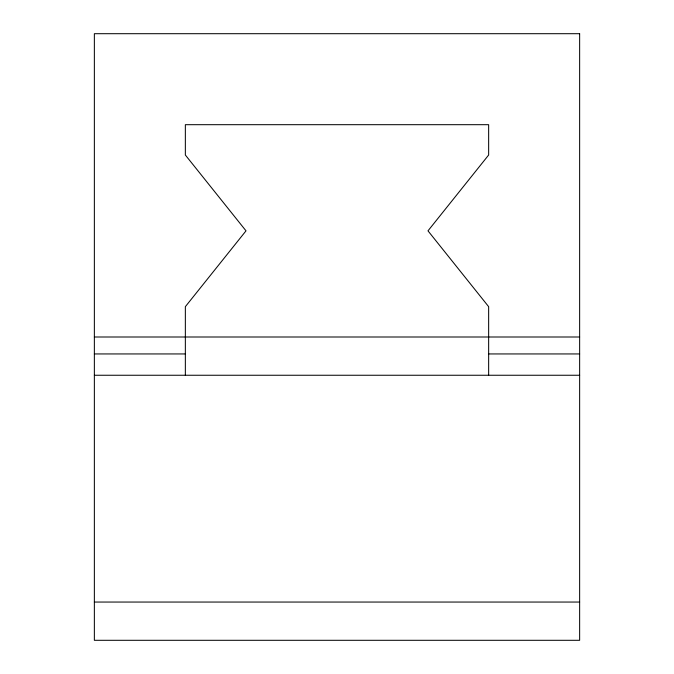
<?xml version="1.0" encoding="UTF-8"?>
<svg xmlns="http://www.w3.org/2000/svg" width="674" height="674" viewBox="0 0 674 674"><rect width="100%" height="100%" fill="white"/><g stroke="black" fill="none" stroke-linecap="round" stroke-linejoin="round"><path stroke-width="1.01" d="M94.36 337L579.64 337M94.36 353.943L185.35 353.943M488.65 353.943L579.64 353.943M94.36 375.25L579.64 375.25M94.36 602.051L579.64 602.051M488.65 375.25L488.65 306.67L427.99 230.845L488.65 155.02L488.65 124.69L185.35 124.69L185.35 155.02L246.01 230.845L185.35 306.67L185.35 375.25M579.64 33.7L94.36 33.7L94.36 640.3L579.64 640.3L579.64 33.7"/></g></svg>
